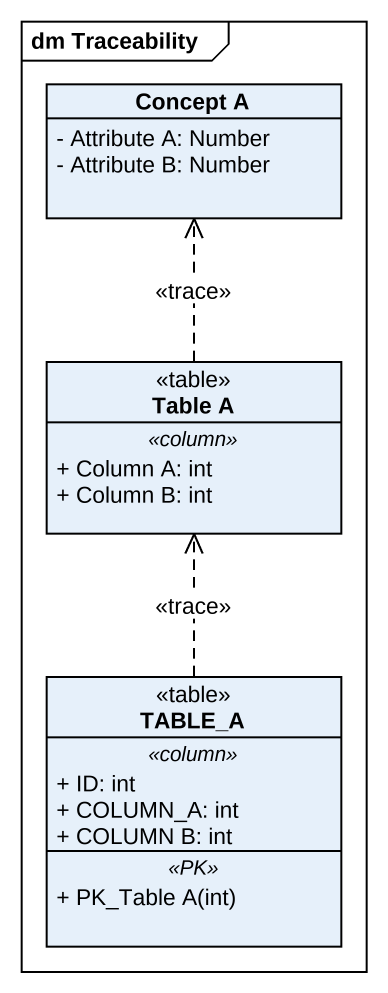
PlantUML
@startuml
mainframe dm Traceability
hide circle
hide empty members
skinparam classAttributeIconSize 0
class "Concept A" as Concept_A {
  - Attribute A: Number
  - Attribute B: Number
}
class "Table A" as Table_A <<table>> {
  .. <<column>> ..
  + Column A: int
  + Column B: int
}
class TABLE_A <<table>> {
  .. <<column>> ..
  + ID: int
  + COLUMN_A: int
  + COLUMN B: int
  .. <<PK>> ..
  + PK_Table A(int)
}
Table_A .up.> Concept_A : <<trace>>
TABLE_A .up.> Table_A : <<trace>>
@enduml
